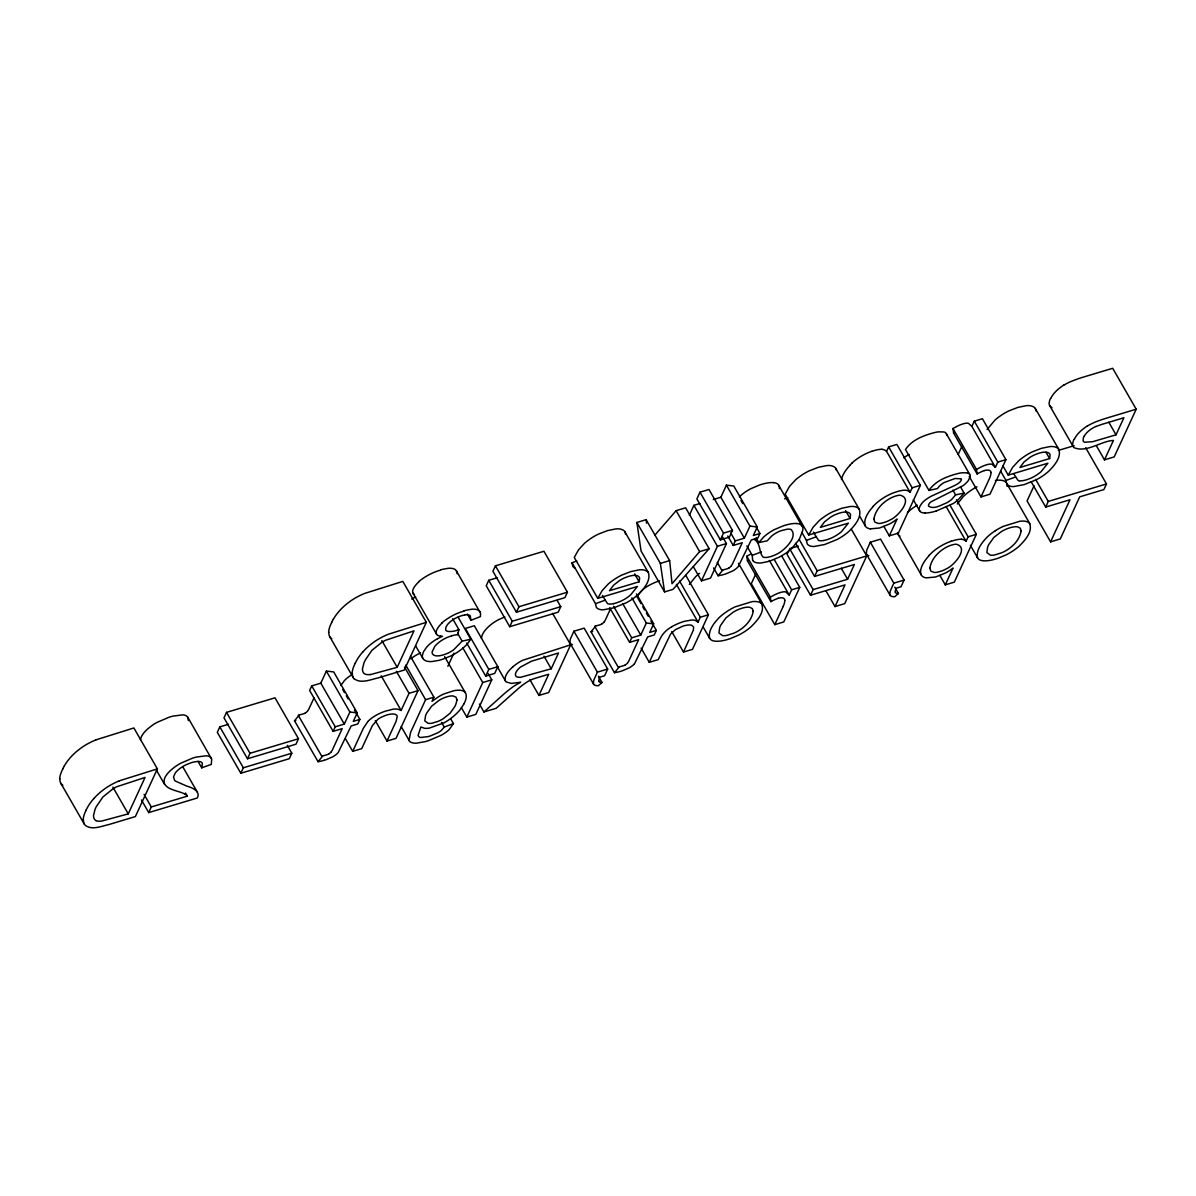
<?xml version="1.0" encoding="UTF-8"?>
<svg xmlns="http://www.w3.org/2000/svg" width="1196" height="1196" viewBox="0 0 1196 1196"><rect width="100%" height="100%" fill="white"/><g stroke="black" fill="none" stroke-linecap="round" stroke-linejoin="round"><path stroke-width="1.5" d="M576.846 560.999L572.017 562.763L572.735 566.157A24.877 10.136 -29.9 0 0 574.827 568.01M572.017 562.763L595.518 603.696L596.236 607.09A24.877 10.136 -29.9 0 0 599.884 609.482A23.89 9.732 -29.9 0 0 603.233 609.811L613.772 607.837L626.046 602.874A25.639 10.45 -29.9 0 0 632.146 599.241A26.402 10.764 -29.9 0 0 634.433 597.611A25.893 10.555 -29.9 0 0 638.604 594.143C643.897 588.686 650.893 580.882 648.441 572.735L624.581 531.308A26.417 10.764 -29.9 0 0 623.131 530.067L621.158 529.26A25.953 10.57 -29.9 0 0 615.85 528.901L607.419 530.635L598.419 534.119A25.34 10.33 -29.9 0 0 591.228 538.185L587.819 540.592A25.834 10.525 -29.9 0 0 584.635 543.178L578.595 549.726L574.259 557.441L597.761 598.359L637.438 586.459L630.546 594.98A17.491 7.131 -29.9 0 1 628.453 596.669L626.226 598.224A16.789 6.847 -29.9 0 1 620.021 601.558L616.762 602.769A21.393 8.716 -29.9 0 1 614.729 603.367L613.593 603.651M801.918 532.504L806.448 540.368L807.165 543.761A24.877 10.136 -29.9 0 0 810.798 546.168A23.89 9.732 -29.9 0 0 814.147 546.482L824.687 544.509L836.961 539.56A25.639 10.45 -29.9 0 0 843.06 535.913A26.402 10.764 -29.9 0 0 845.348 534.283A25.893 10.555 -29.9 0 0 849.519 530.815C854.811 525.358 861.808 517.569 859.356 509.421L835.496 467.995A26.417 10.764 -29.9 0 0 834.046 466.754L832.072 465.932A25.953 10.57 -29.9 0 0 826.765 465.573L818.333 467.322L809.333 470.79A25.34 10.33 -29.9 0 0 802.142 474.857L798.734 477.264A25.834 10.525 -29.9 0 0 795.564 479.865L789.51 486.413L785.174 494.127L808.675 535.046L848.353 523.145L841.476 531.667A17.491 7.131 -29.9 0 1 839.368 533.356L837.14 534.896A16.789 6.847 -29.9 0 1 830.936 538.23L827.692 539.456A21.393 8.716 -29.9 0 1 825.644 540.054L824.522 540.323A15.533 6.324 -29.9 0 1 819.499 540.652A13.978 5.696 -29.9 0 1 818.527 540.368L813.385 532.1M1000.559 471.03L1005.986 480.463L1006.703 483.857A24.877 10.136 -29.9 0 0 1010.351 486.264A23.89 9.732 -29.9 0 0 1013.7 486.578L1024.239 484.604L1036.513 479.656A25.639 10.45 -29.9 0 0 1042.598 476.008A26.402 10.764 -29.9 0 0 1044.9 474.378A25.893 10.555 -29.9 0 0 1049.071 470.91C1054.364 465.453 1061.36 457.664 1058.909 449.517L1035.048 408.075A26.417 10.764 -29.9 0 0 1033.598 406.849L1031.61 406.027A25.953 10.57 -29.9 0 0 1026.318 405.668L1017.886 407.402L1008.886 410.886A25.34 10.33 -29.9 0 0 1001.695 414.952L998.286 417.359A25.834 10.525 -29.9 0 0 995.102 419.96L987.059 429.528M1007.137 486.413L1006.718 483.483M188.415 720.575L187.533 716.897A22.111 9.015 -29.9 0 0 185.335 715.387A23.232 9.463 -29.9 0 0 182.674 714.849L172.807 716.15A44.312 18.045 -29.9 0 0 168.965 717.271L157.005 722.399A22.963 9.359 -29.9 0 0 151.787 725.688L148.169 728.514A21.827 8.895 -29.9 0 0 143.415 733.462L142.01 735.57A26.985 10.988 -29.9 0 0 141.278 736.975L140.425 739.681M746.827 545.884L752.254 555.318L752.613 560.281M440.562 569.909A33.802 13.769 -29.9 0 1 442.67 569.311L448.186 568.309A23.711 9.658 -29.9 0 1 456.154 570.432L480.493 613.07L480.448 616.568L470.955 620.305L470.237 615.731A13.709 5.576 -29.9 0 0 469.415 615.222A13.963 5.681 -29.9 0 0 464.676 614.968M754.228 539.321C761.075 543.746 758.772 552.313 762.973 557.067A14.292 5.831 -29.9 0 0 767.802 557.261L770.209 556.708A19.988 8.148 -29.9 0 0 772.496 555.99L775.666 554.705A14.98 6.1 -29.9 0 0 780.181 552.193C786.355 547.992 798.001 536.301 790.99 529.454A15.742 6.414 -29.9 0 0 787.118 529.2L780.898 530.74A13.261 5.412 -29.9 0 0 771.674 536.047L767.219 540.816L758.862 542.565L756.156 537.856M457.605 634.583L458.965 629.739L452.641 618.721M639.157 581.794L639.636 578.146A17.417 7.101 -29.9 0 0 637.812 575.964A18.134 7.385 -29.9 0 0 637.005 575.665A16.355 6.668 -29.9 0 0 632.176 575.56L630.113 575.994A20.766 8.462 -29.9 0 0 627.75 576.681L624.417 577.952A15.518 6.324 -29.9 0 0 619.633 580.479L613.608 585.188L609.452 590.704L639.157 581.794L634.628 573.916M850.072 518.466L850.55 514.818A17.417 7.101 -29.9 0 0 848.726 512.65A18.134 7.385 -29.9 0 0 847.919 512.351A16.355 6.668 -29.9 0 0 843.09 512.232L841.027 512.665A20.766 8.462 -29.9 0 0 838.665 513.353L835.331 514.624A15.518 6.324 -29.9 0 0 830.562 517.15L824.522 521.86L820.366 527.391L850.072 518.466L845.557 510.602M1049.625 458.561L1050.103 454.914A17.417 7.101 -29.9 0 0 1048.279 452.746A18.134 7.385 -29.9 0 0 1047.472 452.447A16.355 6.668 -29.9 0 0 1042.643 452.327L1040.58 452.761A20.766 8.462 -29.9 0 0 1038.218 453.448L1034.884 454.719A15.518 6.324 -29.9 0 0 1030.1 457.246L1024.075 461.955L1019.919 467.487L1049.625 458.561L1046.007 452.267M597.761 598.359L602.096 590.66L608.136 584.111A25.834 10.525 -29.9 0 1 611.32 581.51L614.729 579.103A25.34 10.33 -29.9 0 1 621.92 575.037L630.92 571.553L639.352 569.819A25.953 10.57 -29.9 0 1 644.659 570.178L646.632 570.985A26.417 10.764 -29.9 0 1 648.083 572.226L648.441 572.735M808.675 535.046L813.011 527.331L819.066 520.783A25.834 10.525 -29.9 0 1 822.235 518.197L825.644 515.79A25.34 10.33 -29.9 0 1 832.835 511.724L841.849 508.24L850.281 506.506A25.953 10.57 -29.9 0 1 855.574 506.85L857.547 507.672A26.417 10.764 -29.9 0 1 859.012 508.913L859.356 509.421M1002.801 465.693L1008.228 475.141L1012.563 467.427L1018.603 460.879A25.834 10.525 -29.9 0 1 1021.788 458.292L1025.196 455.885A25.34 10.33 -29.9 0 1 1032.387 451.819L1041.387 448.336L1049.819 446.601A25.953 10.57 -29.9 0 1 1055.126 446.945L1057.1 447.767A26.417 10.764 -29.9 0 1 1058.55 449.008L1058.909 449.517M198.088 761.523L201.705 767.832L202.378 763.452A14.606 5.95 -29.9 0 0 201.003 761.987A14.935 6.085 -29.9 0 0 197.31 761.448L193.318 762.136A23.92 9.747 -29.9 0 0 190.986 762.809L185.888 764.842A14.845 6.04 -29.9 0 0 180.656 767.967A16.146 6.578 -29.9 0 0 179.475 768.849L178.922 769.297A13.829 5.636 -29.9 0 0 175.109 773.244L173.54 776.981L174.511 780.136A35.82 14.591 -29.9 0 0 175.408 781.078L186.591 786.026A153.671 62.611 -29.9 0 1 191.629 787.82L194.709 789.465M450.698 718.856L453.419 723.58L449.233 729.5A15.04 6.13 -29.9 0 1 446.407 731.922L443.895 733.656A22.575 9.194 -29.9 0 1 441.13 735.301L428.407 740.698A47.99 19.555 -29.9 0 1 425.283 741.625L416.477 743.179A24.787 10.106 -29.9 0 1 414.638 743.165L413.039 742.97A21.364 8.701 -29.9 0 1 409.032 740.264L410.587 732.4L425.597 699.69L433.909 697.193L410.407 656.26M96.054 820.695A19.614 7.983 -29.9 0 0 101.645 821.069L128.256 813.878L145.06 777.43L116.61 786.804A18.389 7.49 -29.9 0 0 112.887 788.897L102.901 796.97L96.293 806.672A78.502 31.993 -29.9 0 0 95.007 809.543L93.542 815.373A36.956 15.055 -29.9 0 0 93.632 816.988L93.991 818.333A24.025 9.792 -29.9 0 0 96.114 820.65M95.815 739.905L133.877 727.96L157.379 768.879L135.372 816.584L108.881 824.552C101.436 826.122 91.928 830.592 85.11 825.195A43.191 17.596 -29.9 0 1 83.421 819.694M141.472 800.004L148.708 812.592L151.294 806.956L187.309 796.147L185.5 793.008M228.481 724.253L219.825 726.854L217.298 732.326L240.815 773.244L289.297 758.698L291.809 753.226L287.294 745.347M226.507 712.368L223.981 717.839L247.482 758.757L295.965 744.211L298.492 738.739L274.99 697.821L226.507 712.368L250.009 753.301L247.482 758.757M240.815 773.244L243.326 767.772L291.809 753.226M354.45 709.976L359.876 719.409L353.269 721.397L357.215 712.846L333.714 671.913L326.373 671.091L320.797 683.17L311.737 685.891L309.629 690.451L333.131 731.369L342.206 728.648L332.877 748.86A51.877 21.139 -29.9 0 1 332.204 750.266L331.128 751.985M314.04 697.836L309.375 707.927A51.877 21.139 -29.9 0 1 308.688 709.333L307.626 711.052M333.131 731.369L335.239 726.809L344.299 724.088L349.875 712.024L326.373 671.091M359.876 719.409L357.783 723.969L351.161 725.957L338.184 752.538A7.445 3.035 -29.9 0 1 337.466 753.331A10.45 4.261 -29.9 0 1 332.667 756.859L325.805 759.804A32.471 13.231 -29.9 0 1 324.221 760.297M345.48 738.754L352.7 751.342L363.405 728.2L367.875 721.547M370.521 674.574L397.192 667.323L413.995 630.875L385.546 640.264A18.389 7.49 -29.9 0 0 381.808 642.342L371.836 650.415L365.229 660.117A78.502 31.993 -29.9 0 0 363.943 662.988L362.478 668.818A36.956 15.055 -29.9 0 0 362.552 670.433L362.926 671.793A24.025 9.792 -29.9 0 0 365.049 674.096A19.614 7.983 -29.9 0 0 370.566 674.514M333.31 619.289A53.222 21.692 -29.9 0 1 339.29 611.021A35.521 14.472 -29.9 0 1 351.744 600.228A29.96 12.199 -29.9 0 1 364.735 593.395L402.813 581.405L426.314 622.324L404.308 670.044L377.816 677.997C370.371 679.567 360.863 684.052 354.046 678.64M375.26 720.59L387.011 741.042L396.175 721.158L397.221 716.449A14.098 5.741 -29.9 0 0 393.828 714.072A17.417 7.101 -29.9 0 0 386.921 714.954A19.898 8.103 -29.9 0 0 385.605 715.402L381.36 717.181A10.809 4.41 -29.9 0 0 377.697 719.469L372.36 725.658L361.73 748.636L352.7 751.342M367.845 721.547A15.757 6.414 -29.9 0 1 374.602 716.15L375.185 715.791A23.606 9.613 -29.9 0 1 385.187 711.231L392.856 709.243A22.679 9.239 -29.9 0 1 398.014 709.228L401.123 710.454L409.017 693.336L418.032 690.63L404.472 667.024M418.032 690.63L396.04 738.336L387.011 741.042M447.857 666.292L453.927 653.121M433.909 697.193L431.995 701.364L438.424 696.834A21.244 8.656 -29.9 0 1 444.015 693.904L453.927 690.705A24.548 10.002 -29.9 0 1 465.453 692.873L466.051 694.398A42.204 17.193 -29.9 0 1 464.093 703.622M497.416 577.713L488.76 580.299L486.234 585.771L509.735 626.704L558.233 612.143L560.745 606.671L557.127 600.377M495.443 565.828L492.916 571.284L516.418 612.217L564.901 597.656L567.427 592.199L543.926 551.266L495.443 565.828L518.944 606.746L516.418 612.217M461.387 707.643L466.814 717.092L482.75 682.527L491.765 679.821L488.147 673.527M466.724 643.059L485.696 676.114L488.805 669.386L497.82 666.68L474.319 625.747L465.304 628.453L488.805 669.386M509.735 626.704L512.262 621.232L560.745 606.671M491.765 679.821L475.829 714.386L466.814 717.092M497.82 666.68L494.71 673.408L485.696 676.114M529.888 679.702L538.933 695.444L548.695 674.26L536.526 677.908A37.928 15.458 -29.9 0 0 532.399 679.283L531.921 679.492A17.252 7.027 -29.9 0 0 526.913 682.094L523.594 684.336A40.799 16.624 -29.9 0 0 520.499 686.758A89.027 36.269 -29.9 0 0 517.883 688.941L496.161 708.286L483.932 711.949L479.417 704.085M551.221 668.788L558.502 653.001L531.383 661.253L520.634 666.994A12.423 5.068 -29.9 0 0 517.255 670.343L516.403 671.599A15.817 6.443 -29.9 0 0 515.835 672.735A14.203 5.786 -29.9 0 0 515.939 676.144A13.096 5.337 -29.9 0 0 519.946 677.295A16.684 6.802 -29.9 0 0 520.768 677.25L551.221 668.788L543.986 656.2M598.777 681.032L599.495 677.265L604.593 675.725L607.673 669.057L584.171 628.139L573.901 631.219L570.283 639.187L569.894 642.775M552.567 613.339L570.656 644.808L548.65 692.529L538.933 695.444M610.498 608.824L605.849 618.93A51.877 21.139 -29.9 0 1 605.161 620.335L604.085 622.055M607.673 669.057L597.402 672.137L593.784 680.12L593.395 683.708A14.158 5.771 -29.9 0 0 596.266 685.607L598.344 685.742L602.007 682.482L598.389 676.189M609.721 607.747L629.604 642.372L631.697 637.812L640.772 635.091L646.333 623.011L631.877 597.836M689.359 515.222L693.919 505.34L699.929 503.531M699.974 492.199L696.864 498.926L720.366 539.859L729.396 537.154L732.49 530.411L708.989 489.493L699.974 492.199L723.475 533.117L720.366 539.859M636.511 593.934L653.689 623.834L649.742 632.4L656.35 630.412L650.923 620.963M656.35 630.412L654.242 634.971L647.634 636.96L634.642 663.541A7.445 3.035 -29.9 0 1 633.94 664.333M713.309 499.524L720.859 497.252L726.421 485.172L733.776 485.995L757.277 526.928L753.331 535.479L759.938 533.506L756.321 527.212M641.146 648.142L649.279 662.315L659.968 639.172A80.267 32.696 -29.9 0 1 660.984 637.214L661.881 635.704A15.324 6.249 -29.9 0 1 662.449 634.882A20.676 8.417 -29.9 0 1 666.964 630.038A14.681 5.98 -29.9 0 1 671.733 626.764M693.336 566.665L701.484 580.822L717.421 546.273L726.435 543.567L722.818 537.258M726.435 543.567L710.499 578.116L701.484 580.822M671.733 631.578L683.484 652.044L693.336 630.202L693.62 627.033L691.766 625.284A17.028 6.937 -29.9 0 0 685.383 625.463L684.71 625.628A20.078 8.178 -29.9 0 0 682.871 626.151L675.396 629.664L670.582 634.059L658.293 659.609L649.279 662.315M671.718 626.764L673.288 625.882A26.342 10.734 -29.9 0 1 685.084 621.173L691.946 619.991A20.945 8.536 -29.9 0 1 695.265 620.38L698.06 622.129L700.318 617.211L708.436 614.774L685.831 575.426M727.766 536.017L733.193 545.451L735.301 540.906L744.361 538.17L749.937 526.105L726.421 485.172M708.436 614.774L692.499 649.338L683.484 652.044M759.938 533.506L757.845 538.051L751.223 540.039L738.246 566.635A7.445 3.035 -29.9 0 1 737.528 567.412A10.45 4.261 -29.9 0 1 732.729 570.955L725.867 573.886A32.471 13.231 -29.9 0 1 724.283 574.379A40.021 16.31 -29.9 0 1 718.108 575.754L713.564 567.921M755.842 573.841L751.297 583.708L774.799 624.641L783.814 621.92L799.75 587.371L781.661 555.886M788.971 550.085L787.028 554.301L810.529 595.234L844.989 584.889L835.002 606.566L825.958 590.824M774.799 624.641L783.141 606.536M769.327 560.416L789.211 595.04L791.632 589.807L799.75 587.371M795.594 543.373L814.581 576.427L817.182 570.806L866.711 555.931L851.343 529.17M810.529 595.234L813.13 589.598L847.59 579.253L854.407 564.482L814.581 576.427M888.658 446.885L886.58 451.37L910.081 492.289L912.159 487.804L920.367 485.337L896.865 444.419L888.658 446.885L912.159 487.804M889.779 594.741A14.158 5.771 -29.9 0 0 892.679 596.61L894.758 596.744L898.42 593.5A10.181 4.156 -29.9 0 1 895.101 592.095L895.909 588.283L901.022 586.743L904.086 580.075L880.585 539.142L870.314 542.222L866.696 550.205L866.308 553.793M866.711 555.931L844.72 603.636L835.002 606.566M883.889 526.404L889.316 535.853L897.075 519.034A21.827 8.895 -29.9 0 1 889.734 523.908L879.568 528.004L870.374 528.841M920.367 485.337L898.331 533.147L889.316 535.853M904.086 580.075L893.831 583.155L890.198 591.138L889.809 594.711M958.22 454.36L962.018 446.138M1005.926 459.653L997.808 462.09L995.386 467.337L971.885 426.404L974.306 421.171L982.409 418.735L1005.926 459.653L989.989 494.217L980.974 496.923L969.208 476.457M980.974 496.923L989.316 478.834A41.531 16.923 -29.9 0 0 991.006 472.42M939.877 575.411L945.288 584.859L953.048 568.04A21.827 8.895 -29.9 0 1 945.722 572.914L935.556 577.01L926.362 577.862A25.236 10.286 -29.9 0 1 921.563 575.411L897.344 532.982M956.471 499.719L976.355 534.343L968.147 536.81L966.069 541.31L946.186 506.67M976.355 534.343L954.303 582.153L945.288 584.859M1034.062 485.77L1027.065 500.915L1050.581 541.848L1060.299 538.933L1079.704 496.848L1103.893 489.583L1106.479 483.946L1085.699 447.753M1031.221 481.868L1045.693 507.059L1048.279 501.423L1106.479 483.946M1050.581 541.848L1069.986 499.764L1045.693 507.059M1096.343 445.674L1104.476 459.847L1113.431 440.442C1101.127 440.935 1086.775 453.03 1074.098 447.693A25.565 10.42 -29.9 0 1 1072.633 443.895L1073.201 441.309A32.696 13.32 -29.9 0 1 1074.008 439.395M1084.309 435.912L1083.89 436.66A22.171 9.03 -29.9 0 0 1083.322 438.02L1083.098 440.711A12.992 5.292 -29.9 0 0 1084.712 442.251L1092.74 441.683L1116.018 434.821L1123.881 417.763L1104.297 423.653A101.795 41.471 -29.9 0 0 1100.709 424.774L1095.85 426.553M1064.066 384.992A26.521 10.809 -29.9 0 1 1073.604 380.478L1078.493 378.654A111.677 45.508 -29.9 0 1 1083.217 377.144L1112.699 368.293L1136.2 409.211L1114.194 456.932L1104.476 459.847M62.67 768.983L64.345 765.844M86.172 809.901L87.846 806.762A53.222 21.692 -29.9 0 1 93.871 798.494M331.591 622.428L333.28 619.289M355.107 663.361L356.782 660.222A53.222 21.692 -29.9 0 1 362.792 651.94M464.168 703.592L460.012 709.826A33.563 13.679 -29.9 0 1 452.895 716.838L448.545 720.082A21.797 8.88 -29.9 0 1 443.865 722.877L429.454 728.065A20.795 8.477 -29.9 0 1 424.475 728.274L420.902 726.974L418.137 735.196A14.188 5.786 -29.9 0 0 420.573 737.498L428.004 736.631A33.398 13.604 -29.9 0 0 430.231 735.974L437.841 732.774A12.334 5.023 -29.9 0 0 439.44 731.817A7.849 3.199 -29.9 0 0 441.548 730.233L444.254 727.063L453.419 723.58M340.845 685.532L344.373 680.629A15.757 6.414 -29.9 0 1 351.086 675.232L351.684 674.873A23.606 9.613 -29.9 0 1 352.282 674.484M458.113 617.196L470.776 639.232L467.412 643.822A25.161 10.256 -29.9 0 1 460.968 649.697A27.015 11.003 -29.9 0 1 457.993 651.82A25.236 10.286 -29.9 0 1 450.518 656.096L442.445 659.31A38.093 15.518 -29.9 0 1 438.648 660.401L431.95 661.538A27.179 11.078 -29.9 0 1 426.852 661.134L426.15 660.925A30.05 12.244 -29.9 0 1 424.386 660.043L423.145 658.876A24.518 9.987 -29.9 0 1 422.352 655.692L423.055 652.941A31.021 12.633 -29.9 0 1 423.952 651.028L426.688 647.126A19.166 7.804 -29.9 0 1 437.572 638.664M689.374 584.44L695.489 576.846A26.432 10.764 -29.9 0 1 699.555 573.333M957.293 504.009L963.408 496.415A26.432 10.764 -29.9 0 1 968.596 492.049L972.079 489.627A26.417 10.764 -29.9 0 1 976.923 486.802M324.206 760.312A40.021 16.31 -29.9 0 1 318.046 761.673L294.53 720.784L299.329 714.954M318.031 761.703L322.83 755.887M595.802 625.957L590.988 631.772L614.49 672.705A40.021 16.31 -29.9 0 0 620.679 671.315A32.471 13.231 -29.9 0 0 622.264 670.807L629.141 667.876A10.45 4.261 -29.9 0 0 633.985 664.333M614.49 672.705L619.304 666.89M718.093 575.784L722.892 569.969M960.478 486.802L964.081 493.111L955.589 494.875L951.896 499.18A12.633 5.143 -29.9 0 1 949.983 500.735A12.349 5.038 -29.9 0 1 946.694 502.843C941.372 504.847 933.941 509.795 928.619 506.207A8.073 3.289 -29.9 0 1 928.515 505.385A8.357 3.409 -29.9 0 1 929.083 503.875L929.412 503.381A6.04 2.467 -29.9 0 1 930.847 501.901L963.004 485.696A14.397 5.86 -29.9 0 0 965.411 483.722L966.129 483.049A15.428 6.279 -29.9 0 0 968.401 480.418L970.076 476.875A15.847 6.458 -29.9 0 0 969.881 474.692L946.171 433.415A17.073 6.952 -29.9 0 0 943.973 431.965L938.501 431.846A29.481 12.005 -29.9 0 0 935.9 432.264C924.598 435.06 912.249 439.38 905.477 449.517L928.978 490.435L937.44 488.566L938.755 486.832A10.794 4.395 -29.9 0 1 942.837 483.348A10.136 4.126 -29.9 0 1 944.242 482.496L955.141 478.49L961.15 478.804A6.1 2.482 -29.9 0 1 959.102 482.81A9.762 3.977 -29.9 0 1 954.901 485.352L954.438 485.621A48.872 19.913 -29.9 0 1 953.421 486.099L931.654 496.011A16.161 6.578 -29.9 0 0 924.269 500.87A14.217 5.786 -29.9 0 0 920.89 504.682L919.829 506.536A18.075 7.355 -29.9 0 0 919.933 511.245M928.978 490.435C935.75 480.299 948.099 475.993 959.401 473.182A29.481 12.005 -29.9 0 1 962.003 472.764L967.474 472.883M964.081 493.111L957.996 499.943A19.854 8.088 -29.9 0 1 953.332 503.486L936.229 511.036M758.862 542.565L763.541 537.168A21.528 8.776 -29.9 0 1 774.096 529.738L783.006 525.941A37.106 15.114 -29.9 0 1 785.996 525.014A30.618 12.468 -29.9 0 1 796.91 523.519M470.776 639.232L462.119 641.161L453.523 649.921A15.1 6.144 -29.9 0 1 446.063 653.943L444.09 654.646A20.362 8.297 -29.9 0 1 441.877 655.273L440.442 655.587A16.699 6.802 -29.9 0 1 435.254 655.677L434.821 655.543A19.345 7.879 -29.9 0 1 433.64 655.004L433.027 654.541A16.908 6.892 -29.9 0 1 432.16 651.82L434.761 646.438A15.593 6.354 -29.9 0 1 438.753 642.521A16.864 6.877 -29.9 0 1 440.681 641.086A15.742 6.414 -29.9 0 1 446.99 637.528L451.535 635.838M627.601 662.988L628.662 661.268A51.877 21.139 -29.9 0 0 629.35 659.863L638.664 639.651L629.604 642.372M731.19 566.067L732.251 564.348A51.877 21.139 -29.9 0 0 732.939 562.942L742.268 542.73L733.193 545.451M654.75 535.3L676.129 510.677L685.652 507.822L709.153 548.755L672.974 589.389L664.572 591.915L641.056 550.982L636.87 522.473L646.124 519.692L669.64 560.61L672.047 583.723L699.63 551.61L709.153 548.755M849.683 465.408L852.075 463.002M873.185 506.327L875.577 503.92A24.354 9.927 -29.9 0 1 894.563 492.438L895.4 492.199A22.709 9.254 -29.9 0 1 905.477 490.181A24.189 9.852 -29.9 0 1 910.007 492.348M929.172 555.333L931.564 552.926A24.354 9.927 -29.9 0 1 950.551 541.444M739.382 496.878L740.04 496.235A21.528 8.776 -29.9 0 1 750.595 488.805L759.505 485.023A37.106 15.114 -29.9 0 1 762.495 484.096A30.618 12.468 -29.9 0 1 773.393 482.601M907.45 512.591L908.063 512.008A24.354 9.927 -29.9 0 1 917.272 505.146M483.932 711.949L502.694 695.13A59.979 24.428 -29.9 0 1 513.652 686.34L514.714 685.682A34.968 14.247 -29.9 0 1 520.649 682.258L511.35 683.409L506.282 681.959A20.93 8.536 -29.9 0 1 504.996 678.82L505.669 676.084A24.981 10.181 -29.9 0 1 512.845 666.815M512.89 666.83L514.071 665.828A18.942 7.714 -29.9 0 1 522.577 660.341L570.656 644.808M410.602 658.802L414.922 655.901A21.244 8.656 -29.9 0 1 420.514 652.971M995.58 530.561L992.097 532.968A26.432 10.764 -29.9 0 0 986.909 537.348C981.946 542.625 976.071 549.816 977.416 557.53M984.323 470.641A15.443 6.294 -29.9 0 0 977.132 473.96L953.601 433.012L953.003 428.512L957.039 426.314A18.598 7.58 -29.9 0 1 963.154 423.833A11.945 4.874 -29.9 0 1 968.401 423.279L971.885 426.404M778.148 598.344A15.443 6.294 -29.9 0 0 770.957 601.678L747.425 560.73L746.827 556.23L750.221 554.346M977.102 473.945L976.504 469.445L980.556 467.232A18.598 7.58 -29.9 0 1 986.655 464.751A11.945 4.874 -29.9 0 1 991.903 464.198L995.386 467.337M770.942 601.648L770.344 597.148L774.38 594.95A18.598 7.58 -29.9 0 1 780.48 592.469A11.945 4.874 -29.9 0 1 785.727 591.9L789.211 595.04M437.572 638.679L442.52 636.302L440.547 636.197M415.655 596.924L414.07 597.746A19.166 7.804 -29.9 0 0 411.798 599.061M909.304 454.51L908.153 455.093A16.161 6.578 -29.9 0 0 903.713 457.709M1002.936 526.464L1019.904 521.232A27.732 11.302 -29.9 0 1 1026.482 521.531L1027.14 521.74A24.503 9.987 -29.9 0 1 1029.517 523.28C1033.12 531.891 1024.673 540.697 1018.932 546.378A24.966 10.181 -29.9 0 1 1015.718 548.964L1013.431 550.594A26.073 10.614 -29.9 0 1 1006.15 554.854L998.286 558.158A37.868 15.428 -29.9 0 1 994.653 559.294A30.932 12.603 -29.9 0 1 983.007 560.76A25.998 10.6 -29.9 0 1 977.386 557.56M119.316 780.824L157.379 768.879M504.847 616.942L499.076 619.423A18.942 7.714 -29.9 0 0 490.569 624.91L489.388 625.897A24.981 10.181 -29.9 0 0 482.182 635.151L481.495 637.902A20.93 8.536 -29.9 0 0 481.495 638.38M752.254 555.318L761.463 551.909M784.546 498.852L787.775 497.671M595.518 603.696L605.191 600.153L602.47 595.429M806.448 540.368L816.106 536.825M1005.986 480.463L1015.658 476.92L1013.849 473.78M458.965 629.739L458.038 630.068A10.629 4.336 -29.9 0 1 457.485 630.247M201.705 767.832L211.258 764.423L211.737 759.176L187.817 717.301M871.899 451.266L871.047 451.565A24.354 9.927 -29.9 0 0 852.03 463.002M950.536 541.489L951.373 541.205M426.314 622.324L388.252 634.269A29.96 12.199 -29.9 0 0 375.245 641.146A35.521 14.472 -29.9 0 0 362.881 651.94M723.475 533.117L732.49 530.411M1136.2 409.211L1106.719 418.077A111.677 45.508 -29.9 0 0 1101.994 419.587L1097.121 421.336A26.521 10.809 -29.9 0 0 1087.568 425.911M636.87 522.473L660.371 563.391L669.64 560.61M518.944 606.746L567.427 592.199M1058.296 450.444L1074.158 445.674M1008.228 475.141L1047.905 463.226L1041.013 471.747A17.491 7.131 -29.9 0 1 1038.92 473.437L1036.693 474.991A16.789 6.847 -29.9 0 1 1030.489 478.325L1027.229 479.551A21.393 8.716 -29.9 0 1 1025.196 480.149L1024.06 480.418A15.533 6.324 -29.9 0 1 1019.052 480.747M798.24 546.094L789.629 548.68L813.13 589.598M250.009 753.301L298.492 738.739M148.708 812.592L197.235 798.016A18.837 7.669 -29.9 0 0 198.073 794.264A40.215 16.385 -29.9 0 0 194.619 789.524M464.661 614.983L462.299 615.521A19.256 7.849 -29.9 0 0 460.34 616.119L457.799 617.121A13.171 5.367 -29.9 0 0 451.998 620.425A13.844 5.636 -29.9 0 0 450.967 621.202A12.543 5.113 -29.9 0 0 447.379 624.76L446.392 626.36A18.119 7.385 -29.9 0 0 445.809 627.736L445.704 629.963A10.973 4.47 -29.9 0 0 446.826 631.069L448.022 631.398A22.141 9.03 -29.9 0 0 457.485 630.232M995.401 480.433L996.388 480.314A27.732 11.302 -29.9 0 1 1002.981 480.613L1003.638 480.807A24.503 9.987 -29.9 0 1 1006.015 482.362M925.136 512.979L924.628 512.964A19.674 8.013 -29.9 0 1 919.859 511.29M749.937 526.105L757.277 526.928M646.333 623.011L653.689 623.834M349.875 712.024L357.215 712.846M1052.046 407.701L1051.015 407.118M331.77 638.724L331.008 638.156M62.835 785.279L61.609 784.262M709.467 637.991A25.998 10.6 -29.9 0 0 715.118 641.176A30.932 12.603 -29.9 0 0 726.749 639.725A37.868 15.428 -29.9 0 0 730.367 638.589L738.231 635.285A26.073 10.614 -29.9 0 0 745.512 631.025L747.799 629.395A24.966 10.181 -29.9 0 0 751.013 626.809C756.754 621.113 765.201 612.322 761.598 603.711A24.503 9.987 -29.9 0 0 759.221 602.171L758.563 601.962A27.732 11.302 -29.9 0 0 751.985 601.663L735.017 606.895A26.417 10.764 -29.9 0 0 727.661 610.992L724.178 613.399A26.432 10.764 -29.9 0 0 719.005 617.779C714.027 623.056 708.152 630.247 709.497 637.961M479.925 611.739L479.656 611.35A23.711 9.658 -29.9 0 0 471.702 609.227L466.171 610.244A33.802 13.769 -29.9 0 0 464.063 610.827M211.318 758.234L211.034 757.816A22.111 9.015 -29.9 0 0 208.837 756.306A23.232 9.463 -29.9 0 0 206.175 755.782L196.308 757.068A44.312 18.045 -29.9 0 0 192.466 758.189L180.506 763.317A22.963 9.359 -29.9 0 0 175.304 766.606L171.671 769.447A21.827 8.895 -29.9 0 0 166.932 774.38L165.511 776.488A26.985 10.988 -29.9 0 0 164.779 777.893C160.369 789.315 177.711 790.242 184.498 793.875A31.619 12.887 -29.9 0 1 184.961 794.114M752.643 560.296A24.129 9.837 -29.9 0 0 754.885 562.21A25.011 10.181 -29.9 0 0 755.962 562.598A24.129 9.837 -29.9 0 0 761.732 562.868L767.458 561.686A36.269 14.771 -29.9 0 0 771.241 560.505L778.925 557.261A24.937 10.166 -29.9 0 0 786.011 553.075L788.224 551.461A24.892 10.136 -29.9 0 0 791.348 548.904L799.332 539.351L802.86 530.067A36.388 14.83 -29.9 0 0 802.666 527.242L778.447 484.829A23.008 9.374 -29.9 0 0 773.378 482.616M802.172 526.091L801.948 525.747A23.008 9.374 -29.9 0 0 796.88 523.534M897.837 534.149L898.061 534.492A25.236 10.286 -29.9 0 0 899.96 536.107M859.939 516.612L865.575 526.404A25.236 10.286 -29.9 0 0 870.359 528.871M1108.797 422.233L1116.018 434.821M1049.654 405.549L1073.156 446.482M1035.631 479.387L1048.279 501.423M974.306 421.171L997.808 462.09M1007.316 484.455L1029.906 523.818M953.003 428.512L976.504 469.445M952.883 490.151L955.589 494.875M950.058 505.325L968.147 536.81M970.375 545.301L977.595 557.889M913.281 499.764L919.604 510.782M870.314 542.222L893.831 583.155M894.802 587.191L898.42 593.5M866.502 554.241L890.018 595.16M841.266 568.235L847.59 579.253M799.107 539.321L817.182 570.806M740.952 500.451L742.761 503.591M774.455 559.892L791.632 589.807M720.859 497.252L744.361 538.17M746.827 556.23L770.344 597.148M730.771 533.027L735.301 540.906M738.485 563.316L762.002 604.249M693.919 505.34L717.421 546.273M717.256 562.344L721.771 570.223M676.129 510.677L699.63 551.61M679.537 581.017L700.318 617.211M703.353 627.302L709.677 638.32M676.368 584.351L698.06 622.129M636.466 595.787L640.981 603.651M642.79 606.806L644.599 609.945M646.408 613.1L648.217 616.254M622.697 603.606L640.772 635.091M613.623 606.327L631.697 637.812M594.681 626.211L618.183 667.129M573.901 631.219L597.402 672.137M570.088 643.224L593.59 684.142M488.76 580.299L512.262 621.232M467.337 614.011L470.955 620.305M497.327 666.8L505.46 680.958M457.605 633.297L462.119 641.161M462.852 647.903L482.75 682.527M413.009 593.156L436.525 634.074M444.643 656.679L465.423 692.888M415.625 645.825L422.861 658.413M441.548 722.339L444.254 727.063M405.713 665.066L425.597 699.69M381.823 640.563L397.192 667.323M396.354 671.3L409.017 693.336M381.24 675.83L401.123 710.454M401.243 726.69L409.376 740.862M329.752 636.691L353.254 677.609M342.699 689.509L344.508 692.663M346.317 695.803L348.126 698.957M320.797 683.17L344.299 724.088M311.737 685.891L335.239 726.809M298.208 715.208L321.709 756.141M219.825 726.854L243.326 767.772M182.839 766.905L197.31 792.081M156.407 770.179L164.54 784.337M144.073 794.368L151.294 806.956M112.887 787.118L128.256 813.878M60.817 783.245L84.333 824.164M456.424 570.806L457.156 573.751M778.671 485.172L779.149 486.309A36.388 14.83 -29.9 0 1 779.388 488.626M921.339 575.067L920.845 573.901A42.817 17.447 -29.9 0 1 929.367 555.333M865.351 526.061L864.872 524.895M1035.392 408.584L1036.11 411.08M835.855 468.488L836.482 470.297M624.94 531.816L625.643 534.298M738.799 563.914L739.233 566.022M660.371 563.391L664.572 591.915M1015.658 476.92L1018.08 480.463A13.978 5.696 -29.9 0 0 1019.067 480.732M605.191 600.153L607.613 603.681A13.978 5.696 -29.9 0 0 608.6 603.95A15.533 6.324 -29.9 0 0 613.608 603.636M646.124 519.692L646.543 523.19M1074.367 439.276A23.995 9.777 -29.9 0 1 1087.463 425.836M1084.428 435.882A14.008 5.711 -29.9 0 1 1095.835 426.419M1050.596 406.76A25.565 10.42 -29.9 0 1 1049.131 402.962L1049.684 400.376A32.696 13.32 -29.9 0 1 1050.492 398.477M1050.865 398.358A23.995 9.777 -29.9 0 1 1063.947 384.918M984.383 470.536A10.914 4.455 -29.9 0 1 990.886 472.48M953.616 433.042A15.443 6.294 -29.9 0 1 954.572 432.489M936.259 510.976A32.471 13.231 -29.9 0 1 925.061 513.054M967.489 472.883A17.073 6.952 -29.9 0 1 969.672 474.349M946.38 433.774A15.847 6.458 -29.9 0 1 946.649 435.464M865.022 524.82A42.817 17.447 -29.9 0 1 873.379 506.327M881.915 449.322A24.189 9.852 -29.9 0 1 886.505 451.415M841.476 479.521A42.817 17.447 -29.9 0 1 849.878 465.394M871.854 451.385A22.709 9.254 -29.9 0 1 881.96 449.262M728.857 568.145A16.894 6.877 -29.9 0 1 723.012 569.819M730.995 566.306A4.485 1.824 -29.9 0 1 728.902 567.906M440.577 636.182A19.345 7.879 -29.9 0 1 436.779 634.568A18.478 7.52 -29.9 0 1 436.854 629.679A21.498 8.761 -29.9 0 1 442.385 622.727M442.116 622.668A25.445 10.36 -29.9 0 1 463.913 611.111M451.565 635.794A32.038 13.051 -29.9 0 1 457.56 634.642M414.459 594.547A19.345 7.879 -29.9 0 1 413.278 593.65M413.293 593.635A18.478 7.52 -29.9 0 1 413.353 588.761A21.498 8.761 -29.9 0 1 418.884 581.794M418.615 581.734A25.445 10.36 -29.9 0 1 440.397 570.193M353.926 678.715A43.191 17.596 -29.9 0 1 352.357 673.139M352.102 673.258A62.327 25.4 -29.9 0 1 355.227 663.317M330.41 637.797A43.191 17.596 -29.9 0 1 328.855 632.221M328.601 632.325A62.327 25.4 -29.9 0 1 331.726 622.398M995.386 530.695A26.432 10.764 -29.9 0 1 1002.756 526.599M961.405 539.246A24.189 9.852 -29.9 0 1 965.994 541.354M951.343 541.31A22.709 9.254 -29.9 0 1 961.449 539.187M868.819 555.632A14.158 5.771 -29.9 0 1 868.49 555.557M867.623 555.243A14.158 5.771 -29.9 0 1 866.263 553.808M784.845 600.138A41.531 16.923 -29.9 0 1 783.096 606.551M778.207 598.239A10.914 4.455 -29.9 0 1 784.711 600.183M747.455 560.745A15.443 6.294 -29.9 0 1 747.934 560.461M637.289 596.64A80.267 32.696 -29.9 0 1 637.483 596.281L638.38 594.771A15.324 6.249 -29.9 0 1 638.948 593.949A20.676 8.417 -29.9 0 1 643.463 589.12A14.681 5.98 -29.9 0 1 648.217 585.846L649.787 584.949A26.342 10.734 -29.9 0 1 659.639 580.793M625.269 665.066A16.894 6.877 -29.9 0 1 619.423 666.725M627.407 663.227A4.485 1.824 -29.9 0 1 625.314 664.827M601.752 624.148A16.894 6.877 -29.9 0 1 595.922 625.807M603.89 622.294A4.485 1.824 -29.9 0 1 601.812 623.908M592.738 631.443A40.021 16.31 -29.9 0 1 591.018 631.742M602.022 682.453A10.181 4.156 -29.9 0 1 598.673 681.077M572.406 644.614A14.158 5.771 -29.9 0 1 569.849 642.805M328.795 754.063A16.894 6.877 -29.9 0 1 322.95 755.737M330.933 752.224A4.485 1.824 -29.9 0 1 328.84 753.824M305.294 713.145A16.894 6.877 -29.9 0 1 299.449 714.804M307.432 711.306A4.485 1.824 -29.9 0 1 305.339 712.906M295.846 720.515A40.021 16.31 -29.9 0 1 294.545 720.754M184.946 794.129A35.043 14.277 -29.9 0 1 187.338 796.132M83.167 819.798A62.327 25.4 -29.9 0 1 86.291 809.871M93.946 798.494A35.521 14.472 -29.9 0 1 106.309 787.701A29.96 12.199 -29.9 0 1 119.301 780.868M61.489 784.337A43.191 17.596 -29.9 0 1 59.92 778.775M59.665 778.88A62.327 25.4 -29.9 0 1 62.79 768.938M64.39 765.829A53.222 21.692 -29.9 0 1 70.37 757.576A35.521 14.472 -29.9 0 1 82.808 746.782A29.96 12.199 -29.9 0 1 95.8 739.935M873.872 519.124L874.814 522.099L878.178 523.414A14.307 5.831 -29.9 0 0 881.766 523.13L886.116 521.83A14.098 5.741 -29.9 0 0 890.467 519.752C897.897 516.687 913.684 498.702 900.304 495.219A13.395 5.457 -29.9 0 0 896.537 495.787A14.86 6.055 -29.9 0 0 894.369 496.475A13.724 5.591 -29.9 0 0 889.331 498.837C881.811 503.142 875.263 510.363 873.872 519.124M929.845 568.13L930.802 571.105L934.151 572.421A14.307 5.831 -29.9 0 0 937.754 572.137L942.089 570.836A14.098 5.741 -29.9 0 0 946.455 568.758C953.885 565.693 969.672 547.708 956.292 544.225A13.395 5.457 -29.9 0 0 952.524 544.793A14.86 6.055 -29.9 0 0 950.357 545.481A13.724 5.591 -29.9 0 0 945.303 547.843C937.799 552.148 931.25 559.369 929.845 568.13M753.166 611.246C752 619.573 745.721 626.375 738.754 630.636A16.101 6.563 -29.9 0 1 733.97 633.133L726.705 635.42A16.071 6.548 -29.9 0 1 722.384 635.539L718.946 632.983L719.708 627.526A52.415 21.349 -29.9 0 1 720.769 625.119L725.897 617.928L733.178 612.203A16.131 6.563 -29.9 0 1 738.739 609.362L741.191 608.465A20.168 8.223 -29.9 0 1 743.658 607.747L745.87 607.314A16.221 6.608 -29.9 0 1 750.012 607.389L752.374 608.674L753.166 611.246M1021.085 530.815C1019.919 539.142 1013.64 545.944 1006.673 550.205A16.101 6.563 -29.9 0 1 1001.889 552.702L994.624 554.989A16.071 6.548 -29.9 0 1 990.303 555.108L986.864 552.552L987.627 547.095A52.415 21.349 -29.9 0 1 988.688 544.688L993.816 537.497L1001.097 531.772A16.131 6.563 -29.9 0 1 1006.658 528.931L1009.11 528.034A20.168 8.223 -29.9 0 1 1011.577 527.316L1013.789 526.883A16.221 6.608 -29.9 0 1 1017.931 526.958L1020.293 528.243L1021.085 530.815M457.007 699.899L455.87 704.295A55.21 22.485 -29.9 0 1 454.704 706.716L450.055 713.265L443.223 718.721A14.92 6.085 -29.9 0 1 438.02 721.382L432.04 723.191A15.055 6.13 -29.9 0 1 428.019 723.296L424.789 720.889L425.567 715.612A52.833 21.528 -29.9 0 1 426.613 713.235L431.621 706.163L439.38 700.138A14.95 6.085 -29.9 0 1 444.628 697.582L445.39 697.298A16.983 6.922 -29.9 0 1 447.648 696.58L449.053 696.251A14.546 5.92 -29.9 0 1 453.149 695.982L455.99 697.148L457.007 699.899"/></g></svg>
